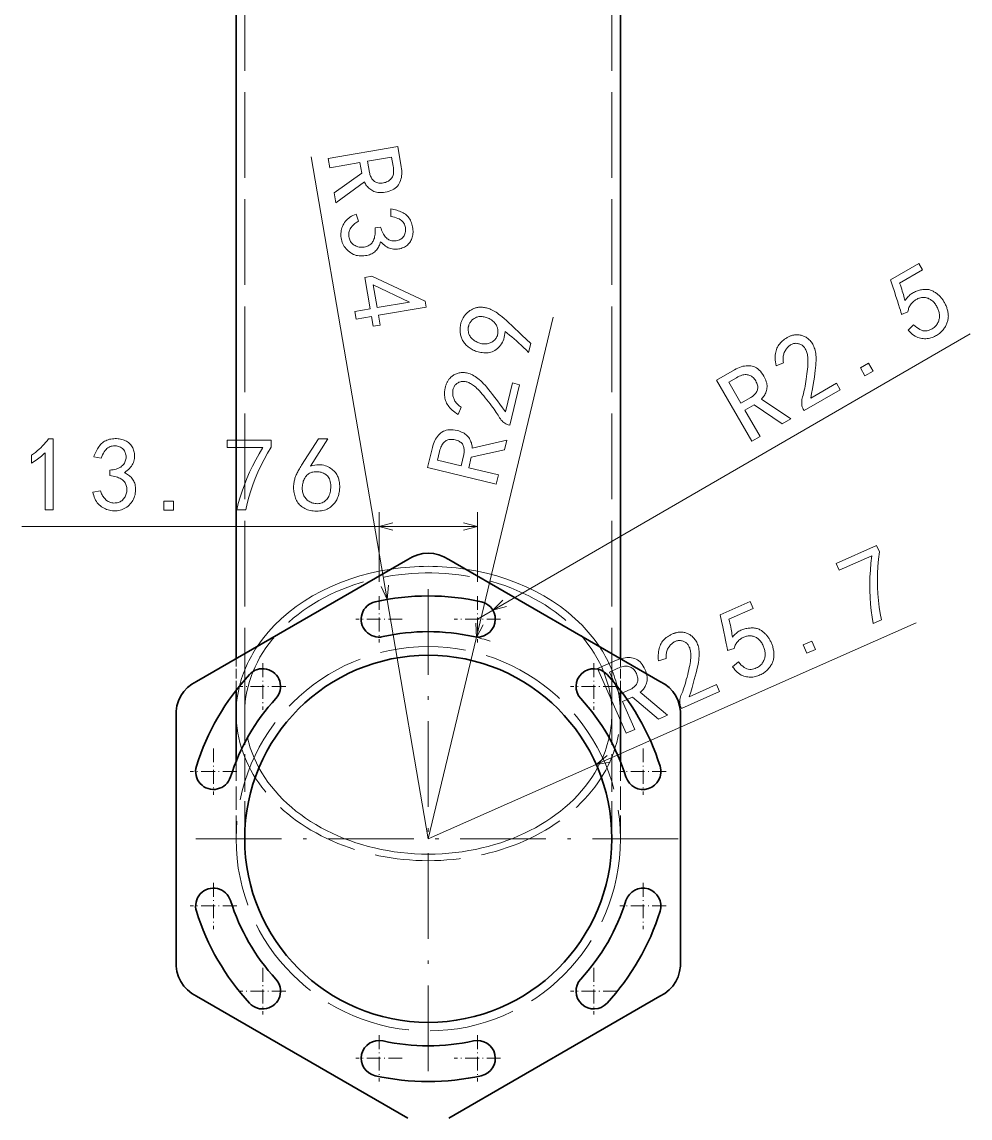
# Model space of a CAD drawing. Extents: x 71 to 1149, y 128 to 824.
# Drawn here: x 1016.4 to 1149.2, y 464.2 to 617.7 of the extents above; entities that cross this region are included whole.
import ezdxf

# ---------------------------------------------------------------- set-up
doc = ezdxf.new("R2010")
doc.units = 0
doc.linetypes.add('DASHDOT', pattern=[18.5, 12, -3, 0.5, -3])
doc.linetypes.add('DASHED', pattern=[15, 12, -3])

msp = doc.modelspace()

# ---------------------------------------------------------------- linework, layer by layer
at = {"color": 7, "lineweight": 35}
for p, q in [((1046.41, 528.53), (1046.41, 649.42)), ((1100.21, 528.53), (1100.21, 649.42)), ((1070.45, 542.41), (1040.87, 525.33)), ((1105.74, 525.33), (1076.17, 542.41)), ((1046.41, 520.85), (1046.41, 524.1)), ((1100.21, 520.85), (1100.21, 524.1)), ((1038.01, 520.38), (1038.01, 486.23)), ((1046.41, 514.14), (1046.41, 520.85)), ((1100.21, 514.14), (1100.21, 520.85)), ((1108.6, 486.23), (1108.6, 520.38)), ((1040.87, 481.28), (1070.45, 464.2)), ((1076.17, 464.2), (1105.74, 481.28))]:
    msp.add_line(p, q, dxfattribs=at)
at = {"color": 7, "linetype": 'DASHED', "lineweight": 13}
for p, q in [((1047.61, 520.85), (1047.61, 649.42)), ((1099.01, 520.85), (1099.01, 649.42))]:
    msp.add_line(p, q, dxfattribs=at)
at = {"color": 7, "lineweight": 13}
for p, q in [((1073.31, 503.31), (1056.93, 598.81)), ((1073.31, 503.31), (1090.77, 576.33)), ((1080.19, 534.05), (1149.15, 574.02)), ((1066.42, 539.3), (1066.42, 549.02)), ((1080.19, 539.3), (1080.19, 549.02)), ((1016.43, 547.02), (1080.19, 547.02)), ((1073.31, 503.31), (1141.6, 533.56))]:
    msp.add_line(p, q, dxfattribs=at)
at = {"color": 7, "linetype": 'DASHDOT', "lineweight": 13, "ltscale": 0.1625}
for p, q in [((1066.42, 537.3), (1066.42, 530.8)), ((1080.19, 537.3), (1080.19, 530.8)), ((1069.67, 534.05), (1063.17, 534.05)), ((1083.44, 534.05), (1076.94, 534.05)), ((1050.13, 527.88), (1050.13, 521.38)), ((1096.49, 527.88), (1096.49, 521.38)), ((1053.38, 524.63), (1046.88, 524.63)), ((1099.74, 524.63), (1093.24, 524.63)), ((1046.49, 512.72), (1039.99, 512.72)), ((1106.62, 512.72), (1100.12, 512.72)), ((1043.24, 497.15), (1043.24, 490.65)), ((1103.37, 497.15), (1103.37, 490.65)), ((1046.49, 493.9), (1039.99, 493.9)), ((1106.62, 493.9), (1100.12, 493.9)), ((1050.13, 485.23), (1050.13, 478.73)), ((1096.49, 485.23), (1096.49, 478.73)), ((1053.38, 481.98), (1046.88, 481.98)), ((1099.74, 481.98), (1093.24, 481.98)), ((1066.42, 475.82), (1066.42, 469.32)), ((1080.19, 475.82), (1080.19, 469.32)), ((1069.67, 472.57), (1063.17, 472.57)), ((1083.44, 472.57), (1076.94, 472.57))]:
    msp.add_line(p, q, dxfattribs=at)
at = {"color": 7, "linetype": 'DASHDOT', "lineweight": 13}
for p, q in [((1073.31, 538.28), (1073.31, 468.34)), ((1108.28, 503.31), (1038.34, 503.31))]:
    msp.add_line(p, q, dxfattribs=at)
at = {"color": 7, "linetype": 'DASHED', "lineweight": 13, "ltscale": 0.110698}
msp.add_line((1046.41, 524.1), (1046.41, 528.53), dxfattribs=at)
at = {"color": 7, "linetype": 'DASHED', "lineweight": 13, "ltscale": 0.110687}
msp.add_line((1100.21, 524.1), (1100.21, 528.53), dxfattribs=at)
at = {"color": 7, "linetype": 'DASHED', "lineweight": 13, "ltscale": 0.438666}
for p, q in [((1047.61, 503.31), (1047.61, 520.85)), ((1099.01, 503.31), (1099.01, 520.85))]:
    msp.add_line(p, q, dxfattribs=at)
at = {"color": 7, "linetype": 'DASHDOT', "lineweight": 13, "ltscale": 0.162499}
for p, q in [((1043.24, 515.97), (1043.24, 509.47)), ((1103.37, 515.97), (1103.37, 509.47))]:
    msp.add_line(p, q, dxfattribs=at)
at = {"color": 7, "linetype": 'DASHED', "lineweight": 13, "ltscale": 0.270868}
for p, q in [((1046.41, 503.31), (1046.41, 514.14)), ((1100.21, 503.31), (1100.21, 514.14))]:
    msp.add_line(p, q, dxfattribs=at)
at = {"color": 7, "lineweight": 13}
for points in [[(1060.36, 592.36), (1060.13, 593.73), (1063.99, 596.5), (1063.74, 597.99), (1059.52, 597.26), (1059.3, 598.57), (1069.04, 600.24), (1069.53, 597.39), (1069.57, 597.13), (1069.59, 596.86), (1069.6, 596.61), (1069.6, 596.36), (1069.58, 596.13), (1069.54, 595.9), (1069.49, 595.68), (1069.43, 595.46), (1069.35, 595.26), (1069.25, 595.06), (1069.14, 594.87), (1069.01, 594.7), (1068.86, 594.54), (1068.69, 594.4), (1068.5, 594.27), (1068.29, 594.16), (1068.06, 594.06), (1067.82, 593.97), (1067.55, 593.9), (1067.26, 593.84), (1067.04, 593.81), (1066.82, 593.79), (1066.62, 593.78), (1066.42, 593.79), (1066.23, 593.81), (1066.04, 593.84), (1065.87, 593.89), (1065.71, 593.95), (1065.55, 594.02), (1065.4, 594.11), (1065.26, 594.2), (1065.13, 594.3), (1065, 594.41), (1064.89, 594.52), (1064.78, 594.63), (1064.68, 594.75), (1064.59, 594.88), (1064.51, 595.01), (1064.44, 595.14), (1064.38, 595.28)], [(1067.04, 595.15), (1067.19, 595.18), (1067.34, 595.22), (1067.48, 595.27), (1067.61, 595.33), (1067.73, 595.39), (1067.84, 595.47), (1067.95, 595.55), (1068.04, 595.64), (1068.13, 595.74), (1068.21, 595.85), (1068.28, 595.97), (1068.33, 596.09), (1068.38, 596.23), (1068.42, 596.38), (1068.44, 596.54), (1068.45, 596.71), (1068.46, 596.89), (1068.45, 597.08), (1068.43, 597.28), (1068.4, 597.49), (1068.18, 598.75), (1064.82, 598.17), (1065.09, 596.58), (1065.12, 596.44), (1065.15, 596.31), (1065.19, 596.19), (1065.24, 596.07), (1065.3, 595.95), (1065.36, 595.84), (1065.42, 595.73), (1065.5, 595.63), (1065.58, 595.54), (1065.67, 595.44), (1065.76, 595.36), (1065.87, 595.29), (1065.98, 595.23), (1066.11, 595.18), (1066.24, 595.15), (1066.38, 595.12), (1066.53, 595.11), (1066.69, 595.11), (1066.86, 595.12)], [(1063.21, 590.78), (1063.56, 589.79), (1063.42, 589.71), (1063.29, 589.63), (1063.17, 589.55), (1063.05, 589.46), (1062.93, 589.37), (1062.83, 589.27), (1062.73, 589.17), (1062.63, 589.06), (1062.54, 588.95), (1062.46, 588.83), (1062.39, 588.71), (1062.32, 588.59), (1062.27, 588.46), (1062.23, 588.33), (1062.2, 588.2), (1062.19, 588.06), (1062.18, 587.92), (1062.18, 587.77), (1062.2, 587.63), (1062.23, 587.47), (1062.26, 587.33), (1062.31, 587.19), (1062.37, 587.05), (1062.44, 586.93), (1062.51, 586.81), (1062.6, 586.71), (1062.7, 586.61), (1062.81, 586.52), (1062.93, 586.43), (1063.06, 586.36), (1063.2, 586.29), (1063.34, 586.24), (1063.47, 586.19), (1063.62, 586.16), (1063.76, 586.14), (1063.9, 586.13), (1064.05, 586.13), (1064.2, 586.14), (1064.35, 586.16), (1064.5, 586.19), (1064.65, 586.24), (1064.78, 586.29), (1064.91, 586.34), (1065.04, 586.41), (1065.15, 586.49), (1065.26, 586.57), (1065.35, 586.67), (1065.44, 586.77), (1065.52, 586.88), (1065.59, 587), (1065.65, 587.13), (1065.71, 587.27), (1065.76, 587.42), (1065.8, 587.59), (1065.83, 587.76), (1065.86, 587.95), (1065.88, 588.16), (1065.89, 588.37), (1065.89, 588.6), (1065.89, 588.84), (1066.63, 588.96), (1066.7, 588.74), (1066.77, 588.52), (1066.85, 588.32), (1066.93, 588.14), (1067.02, 587.97), (1067.12, 587.81), (1067.22, 587.67), (1067.33, 587.54), (1067.44, 587.43), (1067.56, 587.33), (1067.68, 587.25), (1067.81, 587.18), (1067.94, 587.12), (1068.07, 587.07), (1068.22, 587.04), (1068.36, 587.02), (1068.51, 587.02), (1068.66, 587.03), (1068.82, 587.05), (1068.98, 587.08), (1069.14, 587.12), (1069.28, 587.18), (1069.42, 587.25), (1069.54, 587.33), (1069.65, 587.41), (1069.76, 587.51), (1069.85, 587.63), (1069.92, 587.75), (1069.99, 587.88), (1070.05, 588.02), (1070.09, 588.17), (1070.12, 588.32), (1070.14, 588.47), (1070.14, 588.62), (1070.13, 588.76), (1070.11, 588.91), (1070.07, 589.06), (1070.02, 589.2), (1069.96, 589.35), (1069.88, 589.49), (1069.79, 589.63), (1069.68, 589.76), (1069.55, 589.88), (1069.4, 589.99), (1069.22, 590.09), (1069.03, 590.18), (1068.82, 590.26), (1068.6, 590.33), (1068.35, 590.39), (1068.08, 590.44), (1068.07, 591.5), (1068.29, 591.46), (1068.5, 591.42), (1068.7, 591.37), (1068.89, 591.31), (1069.08, 591.25), (1069.27, 591.19), (1069.45, 591.11), (1069.62, 591.03), (1069.78, 590.94), (1069.94, 590.85), (1070.1, 590.75), (1070.24, 590.64), (1070.37, 590.52), (1070.49, 590.38), (1070.61, 590.24), (1070.71, 590.08), (1070.8, 589.92), (1070.89, 589.75), (1070.96, 589.56), (1071.02, 589.36), (1071.07, 589.16), (1071.12, 588.97), (1071.15, 588.78), (1071.17, 588.59), (1071.18, 588.4), (1071.18, 588.22), (1071.17, 588.04), (1071.15, 587.87), (1071.11, 587.69), (1071.07, 587.53), (1071.02, 587.36), (1070.96, 587.21), (1070.89, 587.06), (1070.8, 586.92), (1070.71, 586.79), (1070.61, 586.67), (1070.5, 586.55), (1070.39, 586.44), (1070.26, 586.34), (1070.12, 586.25), (1069.97, 586.16), (1069.82, 586.09), (1069.67, 586.03), (1069.51, 585.97), (1069.34, 585.93), (1069.18, 585.9), (1069, 585.88), (1068.82, 585.87), (1068.64, 585.86), (1068.45, 585.87), (1068.26, 585.9), (1068.08, 585.94), (1067.89, 586), (1067.7, 586.07), (1067.52, 586.17), (1067.34, 586.28), (1067.16, 586.41), (1066.98, 586.56), (1066.81, 586.73), (1066.63, 586.91), (1066.59, 586.74), (1066.53, 586.58), (1066.47, 586.43), (1066.4, 586.28), (1066.33, 586.13), (1066.24, 586), (1066.15, 585.86), (1066.04, 585.74), (1065.93, 585.62), (1065.82, 585.51), (1065.69, 585.41), (1065.55, 585.31), (1065.4, 585.23), (1065.24, 585.15), (1065.08, 585.09), (1064.9, 585.04), (1064.7, 584.99), (1064.5, 584.96), (1064.29, 584.93), (1064.07, 584.92), (1063.85, 584.92), (1063.63, 584.93), (1063.42, 584.96), (1063.21, 585), (1063.01, 585.07), (1062.82, 585.14), (1062.63, 585.24), (1062.45, 585.34), (1062.27, 585.47), (1062.11, 585.61), (1061.95, 585.76), (1061.8, 585.92), (1061.67, 586.08), (1061.55, 586.25), (1061.44, 586.43), (1061.35, 586.62), (1061.27, 586.81), (1061.21, 587.01), (1061.16, 587.22), (1061.12, 587.43), (1061.09, 587.65), (1061.08, 587.86), (1061.08, 588.07), (1061.1, 588.27), (1061.13, 588.47), (1061.17, 588.67), (1061.23, 588.87), (1061.3, 589.06), (1061.38, 589.25), (1061.48, 589.43), (1061.59, 589.61), (1061.71, 589.77), (1061.85, 589.93), (1062.01, 590.08), (1062.17, 590.22), (1062.35, 590.35), (1062.55, 590.47), (1062.75, 590.59), (1062.98, 590.69)], [(1141.25, 575.29), (1141.47, 575.08), (1141.7, 574.89), (1141.91, 574.74), (1142.12, 574.61), (1142.33, 574.52), (1142.54, 574.45), (1142.74, 574.41), (1142.94, 574.41), (1143.13, 574.43), (1143.32, 574.49), (1143.5, 574.56), (1143.67, 574.63), (1143.83, 574.72), (1143.97, 574.81), (1144.11, 574.9), (1144.23, 575), (1144.34, 575.11), (1144.44, 575.22), (1144.52, 575.33), (1144.59, 575.46), (1144.66, 575.58), (1144.71, 575.71), (1144.76, 575.84), (1144.8, 575.97), (1144.83, 576.09), (1144.85, 576.22), (1144.86, 576.35), (1144.87, 576.48), (1144.86, 576.61), (1144.85, 576.74), (1144.83, 576.87), (1144.81, 577), (1144.77, 577.13), (1144.74, 577.26), (1144.69, 577.39), (1144.64, 577.52), (1144.58, 577.65), (1144.52, 577.78), (1144.45, 577.91), (1144.37, 578.03), (1144.29, 578.16), (1144.2, 578.27), (1144.11, 578.38), (1144.02, 578.48), (1143.92, 578.58), (1143.82, 578.66), (1143.72, 578.74), (1143.61, 578.81), (1143.5, 578.88), (1143.38, 578.93), (1143.27, 578.98), (1143.15, 579.02), (1143.03, 579.05), (1142.91, 579.08), (1142.8, 579.09), (1142.68, 579.1), (1142.56, 579.1), (1142.44, 579.09), (1142.33, 579.08), (1142.21, 579.05), (1142.09, 579.02), (1141.98, 578.98), (1141.86, 578.94), (1141.75, 578.88), (1141.63, 578.82), (1141.52, 578.75), (1141.41, 578.67), (1141.3, 578.59), (1141.19, 578.5), (1141.08, 578.4), (1140.98, 578.3), (1140.89, 578.19), (1140.8, 578.07), (1140.73, 577.95), (1140.66, 577.82), (1140.6, 577.69), (1140.55, 577.55), (1140.52, 577.41), (1140.49, 577.26), (1140.46, 577.11), (1139.56, 576.71), (1139.53, 576.83), (1139.47, 577.02), (1139.39, 577.3), (1139.27, 577.66), (1139.13, 578.11), (1138.97, 578.63), (1138.77, 579.24), (1138.55, 579.93), (1138.29, 580.71), (1138.01, 581.57), (1141.96, 583.86), (1142.49, 582.96), (1139.29, 581.1), (1139.39, 580.81), (1139.49, 580.52), (1139.58, 580.25), (1139.66, 579.99), (1139.74, 579.74), (1139.81, 579.5), (1139.88, 579.28), (1139.93, 579.06), (1139.99, 578.85), (1140.03, 578.66), (1140.14, 578.81), (1140.26, 578.96), (1140.37, 579.09), (1140.49, 579.22), (1140.61, 579.34), (1140.73, 579.45), (1140.86, 579.55), (1140.98, 579.64), (1141.11, 579.72), (1141.24, 579.8), (1141.38, 579.86), (1141.51, 579.93), (1141.65, 579.98), (1141.79, 580.03), (1141.93, 580.08), (1142.08, 580.12), (1142.22, 580.15), (1142.37, 580.18), (1142.52, 580.2), (1142.67, 580.22), (1142.82, 580.23), (1142.96, 580.23), (1143.1, 580.23), (1143.24, 580.22), (1143.38, 580.2), (1143.5, 580.17), (1143.63, 580.13), (1143.75, 580.09), (1143.87, 580.04), (1143.98, 579.98), (1144.09, 579.91), (1144.19, 579.85), (1144.29, 579.78), (1144.39, 579.71), (1144.49, 579.64), (1144.58, 579.57), (1144.68, 579.49), (1144.76, 579.42), (1144.85, 579.34), (1144.93, 579.26), (1145.01, 579.18), (1145.08, 579.09), (1145.16, 579), (1145.23, 578.91), (1145.3, 578.82), (1145.37, 578.72), (1145.44, 578.62), (1145.5, 578.51), (1145.56, 578.4), (1145.62, 578.29), (1145.68, 578.18), (1145.73, 578.06), (1145.79, 577.94), (1145.83, 577.82), (1145.88, 577.7), (1145.92, 577.57), (1145.96, 577.44), (1145.99, 577.31), (1146.02, 577.17), (1146.05, 577.04), (1146.07, 576.9), (1146.09, 576.76), (1146.1, 576.63), (1146.11, 576.5), (1146.1, 576.37), (1146.1, 576.24), (1146.08, 576.11), (1146.06, 575.99), (1146.03, 575.86), (1146, 575.74), (1145.96, 575.62), (1145.92, 575.5), (1145.87, 575.38), (1145.81, 575.26), (1145.75, 575.14), (1145.69, 575.03), (1145.62, 574.91), (1145.54, 574.8), (1145.46, 574.69), (1145.37, 574.57), (1145.28, 574.46), (1145.18, 574.36), (1145.08, 574.25), (1144.96, 574.15), (1144.85, 574.06), (1144.72, 573.97), (1144.59, 573.88), (1144.45, 573.79), (1144.3, 573.71), (1144.15, 573.63), (1143.99, 573.56), (1143.83, 573.5), (1143.67, 573.44), (1143.5, 573.4), (1143.32, 573.37), (1143.15, 573.35), (1142.97, 573.33), (1142.78, 573.33), (1142.6, 573.34), (1142.41, 573.35), (1142.21, 573.39), (1142.02, 573.44), (1141.83, 573.5), (1141.64, 573.59), (1141.45, 573.7), (1141.25, 573.83), (1141.06, 573.97), (1140.87, 574.13), (1140.68, 574.32), (1140.49, 574.52)], [(1065.19, 577.52), (1064.44, 581.9), (1065.41, 582.07), (1072.87, 578.6), (1073.01, 577.74), (1066.35, 576.6), (1066.58, 575.23), (1065.61, 575.07), (1065.38, 576.43), (1063.21, 576.06), (1063.03, 577.14)], [(1066.16, 577.68), (1070.66, 578.45), (1065.61, 580.87)], [(1087.35, 571.41), (1087, 571.75), (1086.65, 572.08), (1086.31, 572.4), (1085.97, 572.71), (1085.64, 573.01), (1085.31, 573.29), (1084.99, 573.57), (1084.68, 573.83), (1084.37, 574.09), (1084.07, 574.33), (1084.04, 574.05), (1084, 573.78), (1083.94, 573.52), (1083.87, 573.27), (1083.78, 573.04), (1083.68, 572.82), (1083.57, 572.62), (1083.44, 572.43), (1083.3, 572.25), (1083.15, 572.09), (1082.98, 571.94), (1082.81, 571.81), (1082.64, 571.69), (1082.46, 571.59), (1082.27, 571.51), (1082.08, 571.44), (1081.89, 571.39), (1081.69, 571.36), (1081.48, 571.34), (1081.28, 571.35), (1081.07, 571.36), (1080.86, 571.38), (1080.67, 571.41), (1080.48, 571.44), (1080.29, 571.48), (1080.11, 571.53), (1079.94, 571.59), (1079.77, 571.66), (1079.61, 571.73), (1079.46, 571.81), (1079.31, 571.9), (1079.16, 571.99), (1079.03, 572.08), (1078.9, 572.18), (1078.78, 572.28), (1078.66, 572.38), (1078.56, 572.49), (1078.46, 572.6), (1078.36, 572.72), (1078.27, 572.84), (1078.19, 572.96), (1078.12, 573.08), (1078.05, 573.21), (1078, 573.34), (1077.94, 573.47), (1077.9, 573.61), (1077.86, 573.74), (1077.83, 573.88), (1077.81, 574.03), (1077.79, 574.17), (1077.78, 574.31), (1077.77, 574.45), (1077.77, 574.59), (1077.77, 574.72), (1077.77, 574.85), (1077.78, 574.97), (1077.8, 575.09), (1077.81, 575.21), (1077.83, 575.32), (1077.85, 575.43), (1077.88, 575.54), (1077.92, 575.64), (1077.95, 575.75), (1077.99, 575.86), (1078.04, 575.96), (1078.09, 576.06), (1078.15, 576.17), (1078.21, 576.27), (1078.27, 576.37), (1078.34, 576.47), (1078.42, 576.57), (1078.49, 576.67), (1078.58, 576.76), (1078.66, 576.85), (1078.75, 576.94), (1078.84, 577.03), (1078.94, 577.11), (1079.04, 577.18), (1079.15, 577.26), (1079.26, 577.33), (1079.37, 577.39), (1079.48, 577.45), (1079.59, 577.5), (1079.7, 577.55), (1079.81, 577.6), (1079.91, 577.63), (1080.02, 577.66), (1080.12, 577.69), (1080.23, 577.71), (1080.33, 577.72), (1080.44, 577.73), (1080.55, 577.73), (1080.67, 577.73), (1080.79, 577.73), (1080.91, 577.72), (1081.04, 577.7), (1081.18, 577.68), (1081.32, 577.66), (1081.46, 577.63), (1081.61, 577.59), (1081.77, 577.55), (1081.93, 577.5), (1082.09, 577.43), (1082.26, 577.34), (1082.44, 577.25), (1082.62, 577.14), (1082.81, 577.02), (1083.01, 576.88), (1083.21, 576.73), (1083.42, 576.57), (1083.65, 576.38), (1083.92, 576.14), (1084.24, 575.86), (1084.6, 575.54), (1085, 575.17), (1085.44, 574.75), (1085.93, 574.29), (1086.46, 573.79), (1087.03, 573.24), (1087.65, 572.65)], [(1080.98, 572.6), (1081.13, 572.59), (1081.28, 572.59), (1081.42, 572.6), (1081.56, 572.61), (1081.7, 572.64), (1081.83, 572.68), (1081.96, 572.73), (1082.09, 572.79), (1082.22, 572.85), (1082.34, 572.93), (1082.45, 573.02), (1082.56, 573.11), (1082.66, 573.2), (1082.74, 573.3), (1082.82, 573.41), (1082.88, 573.51), (1082.93, 573.63), (1082.98, 573.74), (1083.01, 573.86), (1083.04, 573.99), (1083.05, 574.11), (1083.06, 574.23), (1083.07, 574.35), (1083.06, 574.46), (1083.06, 574.57), (1083.04, 574.67), (1083.02, 574.77), (1083, 574.87), (1082.97, 574.96), (1082.93, 575.05), (1082.89, 575.14), (1082.84, 575.23), (1082.78, 575.32), (1082.71, 575.41), (1082.64, 575.5), (1082.56, 575.59), (1082.47, 575.69), (1082.37, 575.78), (1082.26, 575.88), (1082.15, 575.98), (1081.99, 576.06), (1081.84, 576.14), (1081.69, 576.2), (1081.54, 576.26), (1081.4, 576.31), (1081.26, 576.35), (1081.13, 576.38), (1080.99, 576.41), (1080.86, 576.43), (1080.74, 576.44), (1080.62, 576.44), (1080.5, 576.43), (1080.38, 576.42), (1080.26, 576.39), (1080.15, 576.36), (1080.04, 576.32), (1079.93, 576.27), (1079.82, 576.22), (1079.72, 576.15), (1079.61, 576.08), (1079.52, 576), (1079.43, 575.92), (1079.34, 575.83), (1079.27, 575.75), (1079.2, 575.65), (1079.14, 575.56), (1079.09, 575.46), (1079.04, 575.35), (1079, 575.25), (1078.97, 575.14), (1078.95, 575.07), (1078.93, 575), (1078.91, 574.92), (1078.9, 574.83), (1078.89, 574.75), (1078.89, 574.65), (1078.9, 574.55), (1078.9, 574.45), (1078.92, 574.34), (1078.93, 574.22), (1078.96, 574.11), (1078.99, 573.99), (1079.04, 573.88), (1079.09, 573.77), (1079.16, 573.67), (1079.23, 573.56), (1079.32, 573.46), (1079.41, 573.36), (1079.52, 573.26), (1079.63, 573.17), (1079.75, 573.07), (1079.88, 572.99), (1080, 572.92), (1080.14, 572.85), (1080.27, 572.79), (1080.41, 572.74), (1080.55, 572.69), (1080.69, 572.66), (1080.83, 572.63)], [(1125.79, 563.46), (1125.72, 563.62), (1125.67, 563.78), (1125.62, 563.94), (1125.6, 564.11), (1125.58, 564.29), (1125.58, 564.46), (1125.59, 564.65), (1125.62, 564.83), (1125.66, 565.02), (1125.71, 565.21), (1125.77, 565.42), (1125.83, 565.64), (1125.89, 565.88), (1125.95, 566.14), (1126, 566.41), (1126.06, 566.7), (1126.11, 567.01), (1126.17, 567.34), (1126.22, 567.68), (1126.27, 568.05), (1126.32, 568.41), (1126.36, 568.75), (1126.4, 569.07), (1126.42, 569.37), (1126.44, 569.66), (1126.46, 569.92), (1126.46, 570.16), (1126.46, 570.39), (1126.45, 570.59), (1126.43, 570.78), (1126.41, 570.95), (1126.38, 571.11), (1126.34, 571.26), (1126.3, 571.41), (1126.26, 571.55), (1126.21, 571.67), (1126.15, 571.79), (1126.09, 571.91), (1126.03, 572.01), (1125.96, 572.11), (1125.88, 572.19), (1125.8, 572.27), (1125.72, 572.35), (1125.63, 572.41), (1125.54, 572.47), (1125.44, 572.52), (1125.34, 572.57), (1125.23, 572.6), (1125.12, 572.63), (1125.01, 572.66), (1124.89, 572.67), (1124.77, 572.68), (1124.66, 572.67), (1124.55, 572.66), (1124.44, 572.64), (1124.33, 572.61), (1124.23, 572.57), (1124.12, 572.52), (1124.02, 572.46), (1123.92, 572.39), (1123.82, 572.32), (1123.73, 572.24), (1123.64, 572.16), (1123.56, 572.07), (1123.48, 571.97), (1123.41, 571.87), (1123.34, 571.77), (1123.27, 571.65), (1123.21, 571.54), (1123.15, 571.41), (1123.1, 571.29), (1123.06, 571.16), (1123.03, 571.02), (1123, 570.88), (1122.99, 570.73), (1122.98, 570.59), (1122.98, 570.43), (1122.99, 570.27), (1123.01, 570.11), (1123.04, 569.94), (1122, 569.54), (1121.95, 569.82), (1121.92, 570.08), (1121.89, 570.33), (1121.88, 570.57), (1121.88, 570.8), (1121.89, 571.02), (1121.91, 571.24), (1121.95, 571.44), (1121.99, 571.63), (1122.05, 571.81), (1122.12, 571.99), (1122.2, 572.15), (1122.29, 572.31), (1122.39, 572.47), (1122.5, 572.61), (1122.62, 572.75), (1122.75, 572.89), (1122.89, 573.01), (1123.04, 573.13), (1123.19, 573.24), (1123.29, 573.31), (1123.38, 573.37), (1123.48, 573.43), (1123.57, 573.49), (1123.66, 573.54), (1123.75, 573.59), (1123.84, 573.63), (1123.93, 573.67), (1124.02, 573.71), (1124.11, 573.74), (1124.2, 573.77), (1124.29, 573.8), (1124.39, 573.82), (1124.49, 573.84), (1124.59, 573.85), (1124.69, 573.86), (1124.8, 573.87), (1124.91, 573.87), (1125.02, 573.87), (1125.14, 573.87), (1125.25, 573.86), (1125.37, 573.84), (1125.49, 573.82), (1125.61, 573.79), (1125.72, 573.75), (1125.84, 573.7), (1125.96, 573.65), (1126.08, 573.59), (1126.2, 573.52), (1126.32, 573.45), (1126.43, 573.37), (1126.54, 573.28), (1126.65, 573.18), (1126.76, 573.07), (1126.85, 572.95), (1126.95, 572.83), (1127.04, 572.69), (1127.13, 572.55), (1127.21, 572.4), (1127.28, 572.24), (1127.35, 572.07), (1127.42, 571.89), (1127.47, 571.69), (1127.51, 571.48), (1127.55, 571.26), (1127.57, 571.02), (1127.59, 570.77), (1127.59, 570.51), (1127.59, 570.23), (1127.58, 569.94), (1127.56, 569.62), (1127.53, 569.27), (1127.48, 568.87), (1127.43, 568.44), (1127.36, 567.96), (1127.28, 567.45), (1127.18, 566.9), (1127.08, 566.3), (1126.97, 565.67), (1126.84, 565), (1130.44, 567.09), (1130.96, 566.19), (1125.91, 563.26)], [(1124.07, 562.13), (1122.87, 561.43), (1118.93, 564.09), (1117.63, 563.34), (1119.77, 559.63), (1118.62, 558.97), (1113.66, 567.52), (1116.17, 568.97), (1116.4, 569.1), (1116.64, 569.21), (1116.88, 569.31), (1117.11, 569.39), (1117.34, 569.46), (1117.56, 569.5), (1117.79, 569.53), (1118.01, 569.55), (1118.23, 569.54), (1118.45, 569.52), (1118.66, 569.48), (1118.87, 569.42), (1119.07, 569.34), (1119.26, 569.23), (1119.45, 569.09), (1119.63, 568.94), (1119.8, 568.76), (1119.97, 568.56), (1120.13, 568.33), (1120.29, 568.08), (1120.39, 567.89), (1120.49, 567.69), (1120.57, 567.5), (1120.63, 567.31), (1120.68, 567.12), (1120.71, 566.94), (1120.73, 566.76), (1120.73, 566.59), (1120.71, 566.41), (1120.68, 566.24), (1120.64, 566.08), (1120.6, 565.92), (1120.54, 565.77), (1120.48, 565.62), (1120.41, 565.48), (1120.33, 565.35), (1120.24, 565.22), (1120.15, 565.1), (1120.05, 564.98), (1119.94, 564.88)], [(1135.59, 568.8), (1134.44, 568.14), (1133.8, 569.24), (1134.95, 569.9)], [(1084.51, 561.27), (1084.35, 561.33), (1084.19, 561.4), (1084.04, 561.48), (1083.9, 561.58), (1083.77, 561.69), (1083.64, 561.81), (1083.51, 561.94), (1083.4, 562.09), (1083.29, 562.25), (1083.18, 562.42), (1083.08, 562.6), (1082.96, 562.8), (1082.82, 563.01), (1082.68, 563.23), (1082.52, 563.46), (1082.34, 563.7), (1082.16, 563.95), (1081.96, 564.22), (1081.74, 564.49), (1081.52, 564.78), (1081.29, 565.06), (1081.07, 565.33), (1080.86, 565.58), (1080.66, 565.8), (1080.47, 566.01), (1080.29, 566.2), (1080.11, 566.37), (1079.95, 566.52), (1079.79, 566.66), (1079.65, 566.77), (1079.51, 566.87), (1079.37, 566.96), (1079.23, 567.04), (1079.1, 567.12), (1078.97, 567.18), (1078.84, 567.23), (1078.72, 567.27), (1078.6, 567.31), (1078.48, 567.33), (1078.36, 567.35), (1078.24, 567.35), (1078.13, 567.35), (1078.02, 567.34), (1077.91, 567.32), (1077.8, 567.29), (1077.7, 567.26), (1077.6, 567.22), (1077.5, 567.16), (1077.4, 567.1), (1077.3, 567.04), (1077.21, 566.96), (1077.13, 566.88), (1077.05, 566.8), (1076.99, 566.71), (1076.93, 566.61), (1076.88, 566.51), (1076.83, 566.41), (1076.79, 566.3), (1076.77, 566.19), (1076.75, 566.07), (1076.73, 565.95), (1076.73, 565.83), (1076.73, 565.7), (1076.73, 565.58), (1076.75, 565.46), (1076.77, 565.34), (1076.8, 565.21), (1076.83, 565.09), (1076.88, 564.96), (1076.93, 564.84), (1076.98, 564.71), (1077.05, 564.59), (1077.13, 564.47), (1077.21, 564.36), (1077.31, 564.25), (1077.41, 564.14), (1077.52, 564.04), (1077.64, 563.93), (1077.77, 563.84), (1077.91, 563.74), (1077.49, 562.71), (1077.26, 562.86), (1077.04, 563.02), (1076.85, 563.18), (1076.66, 563.33), (1076.49, 563.49), (1076.34, 563.65), (1076.2, 563.82), (1076.08, 563.98), (1075.97, 564.15), (1075.88, 564.31), (1075.8, 564.48), (1075.74, 564.66), (1075.68, 564.83), (1075.64, 565.01), (1075.61, 565.19), (1075.59, 565.37), (1075.58, 565.56), (1075.59, 565.75), (1075.6, 565.94), (1075.63, 566.13), (1075.65, 566.24), (1075.67, 566.35), (1075.69, 566.46), (1075.71, 566.57), (1075.74, 566.67), (1075.77, 566.77), (1075.8, 566.86), (1075.83, 566.96), (1075.86, 567.05), (1075.9, 567.13), (1075.94, 567.22), (1075.99, 567.3), (1076.04, 567.39), (1076.09, 567.47), (1076.15, 567.56), (1076.21, 567.64), (1076.28, 567.72), (1076.36, 567.8), (1076.43, 567.89), (1076.52, 567.97), (1076.6, 568.05), (1076.7, 568.12), (1076.79, 568.19), (1076.9, 568.25), (1077.01, 568.31), (1077.12, 568.36), (1077.24, 568.41), (1077.37, 568.46), (1077.5, 568.5), (1077.63, 568.53), (1077.77, 568.56), (1077.91, 568.58), (1078.06, 568.59), (1078.21, 568.59), (1078.36, 568.58), (1078.52, 568.56), (1078.68, 568.54), (1078.84, 568.5), (1079.01, 568.45), (1079.18, 568.4), (1079.35, 568.33), (1079.52, 568.25), (1079.7, 568.15), (1079.88, 568.04), (1080.07, 567.91), (1080.26, 567.77), (1080.45, 567.61), (1080.65, 567.43), (1080.84, 567.24), (1081.05, 567.03), (1081.26, 566.8), (1081.5, 566.53), (1081.75, 566.23), (1082.03, 565.88), (1082.32, 565.51), (1082.64, 565.1), (1082.98, 564.65), (1083.34, 564.16), (1083.72, 563.64), (1084.12, 563.09), (1085.08, 567.14), (1086.1, 566.89), (1084.74, 561.22)], [(1119.14, 567.42), (1119.05, 567.55), (1118.96, 567.68), (1118.87, 567.79), (1118.77, 567.89), (1118.67, 567.98), (1118.56, 568.06), (1118.44, 568.13), (1118.33, 568.19), (1118.2, 568.23), (1118.07, 568.27), (1117.94, 568.29), (1117.8, 568.3), (1117.65, 568.3), (1117.5, 568.28), (1117.34, 568.25), (1117.18, 568.2), (1117.01, 568.14), (1116.83, 568.07), (1116.65, 567.98), (1116.47, 567.87), (1115.37, 567.24), (1117.08, 564.29), (1118.48, 565.1), (1118.59, 565.17), (1118.7, 565.25), (1118.81, 565.33), (1118.9, 565.41), (1118.99, 565.5), (1119.07, 565.6), (1119.15, 565.7), (1119.22, 565.81), (1119.28, 565.92), (1119.34, 566.03), (1119.38, 566.15), (1119.41, 566.27), (1119.43, 566.4), (1119.43, 566.53), (1119.42, 566.67), (1119.39, 566.81), (1119.35, 566.96), (1119.29, 567.11), (1119.22, 567.26)], [(1084.29, 559.11), (1083.97, 557.76), (1079.33, 556.73), (1078.98, 555.27), (1083.14, 554.27), (1082.83, 552.98), (1073.21, 555.28), (1073.89, 558.09), (1073.96, 558.35), (1074.04, 558.6), (1074.13, 558.84), (1074.23, 559.06), (1074.34, 559.27), (1074.46, 559.47), (1074.6, 559.65), (1074.74, 559.82), (1074.89, 559.98), (1075.06, 560.13), (1075.23, 560.25), (1075.42, 560.36), (1075.62, 560.45), (1075.83, 560.51), (1076.06, 560.55), (1076.3, 560.58), (1076.55, 560.58), (1076.81, 560.56), (1077.08, 560.52), (1077.37, 560.46), (1077.59, 560.41), (1077.79, 560.34), (1077.98, 560.26), (1078.16, 560.18), (1078.33, 560.09), (1078.49, 559.98), (1078.63, 559.87), (1078.76, 559.75), (1078.87, 559.62), (1078.98, 559.49), (1079.07, 559.34), (1079.15, 559.2), (1079.22, 559.05), (1079.28, 558.91), (1079.34, 558.76), (1079.38, 558.61), (1079.41, 558.46), (1079.44, 558.31), (1079.45, 558.16), (1079.45, 558)], [(1019.67, 557.35), (1019.51, 557.2), (1019.35, 557.05), (1019.18, 556.9), (1019, 556.76), (1018.81, 556.61), (1018.62, 556.47), (1018.42, 556.32), (1018.21, 556.18), (1017.99, 556.04), (1017.76, 555.9), (1017.76, 557), (1018.04, 557.2), (1018.32, 557.41), (1018.58, 557.62), (1018.83, 557.84), (1019.07, 558.07), (1019.31, 558.31), (1019.53, 558.55), (1019.74, 558.8), (1019.94, 559.05), (1020.13, 559.31), (1020.82, 559.31), (1020.82, 549.37), (1019.67, 549.37)], [(1026.37, 551.86), (1027.41, 552.03), (1027.46, 551.88), (1027.52, 551.74), (1027.58, 551.6), (1027.64, 551.47), (1027.72, 551.34), (1027.79, 551.22), (1027.88, 551.11), (1027.97, 550.99), (1028.06, 550.89), (1028.16, 550.79), (1028.27, 550.69), (1028.38, 550.61), (1028.5, 550.54), (1028.62, 550.48), (1028.75, 550.43), (1028.88, 550.39), (1029.02, 550.35), (1029.16, 550.33), (1029.31, 550.32), (1029.46, 550.33), (1029.62, 550.34), (1029.76, 550.36), (1029.9, 550.39), (1030.04, 550.44), (1030.17, 550.5), (1030.29, 550.57), (1030.4, 550.65), (1030.51, 550.74), (1030.61, 550.85), (1030.71, 550.96), (1030.79, 551.08), (1030.87, 551.21), (1030.94, 551.34), (1030.99, 551.47), (1031.04, 551.61), (1031.08, 551.75), (1031.1, 551.9), (1031.11, 552.04), (1031.12, 552.19), (1031.11, 552.35), (1031.1, 552.5), (1031.07, 552.65), (1031.03, 552.79), (1030.99, 552.92), (1030.93, 553.04), (1030.87, 553.16), (1030.79, 553.27), (1030.71, 553.38), (1030.61, 553.47), (1030.51, 553.56), (1030.39, 553.65), (1030.26, 553.73), (1030.12, 553.8), (1029.96, 553.87), (1029.79, 553.93), (1029.61, 553.99), (1029.41, 554.04), (1029.2, 554.09), (1028.98, 554.13), (1028.74, 554.17), (1028.74, 554.92), (1028.98, 554.95), (1029.2, 554.98), (1029.41, 555.03), (1029.61, 555.08), (1029.79, 555.14), (1029.96, 555.21), (1030.12, 555.28), (1030.26, 555.36), (1030.39, 555.46), (1030.51, 555.56), (1030.61, 555.66), (1030.7, 555.78), (1030.78, 555.9), (1030.85, 556.02), (1030.9, 556.16), (1030.95, 556.3), (1030.98, 556.44), (1031, 556.59), (1031, 556.75), (1031, 556.92), (1030.98, 557.08), (1030.95, 557.23), (1030.9, 557.38), (1030.85, 557.51), (1030.78, 557.64), (1030.7, 557.75), (1030.6, 557.86), (1030.5, 557.96), (1030.38, 558.05), (1030.25, 558.13), (1030.11, 558.2), (1029.96, 558.25), (1029.82, 558.29), (1029.68, 558.32), (1029.53, 558.34), (1029.38, 558.34), (1029.23, 558.33), (1029.08, 558.3), (1028.93, 558.27), (1028.77, 558.22), (1028.62, 558.15), (1028.47, 558.06), (1028.33, 557.95), (1028.2, 557.82), (1028.07, 557.67), (1027.95, 557.49), (1027.83, 557.3), (1027.73, 557.09), (1027.62, 556.85), (1027.53, 556.6), (1026.49, 556.77), (1026.56, 556.98), (1026.64, 557.17), (1026.72, 557.36), (1026.81, 557.55), (1026.9, 557.72), (1027, 557.89), (1027.1, 558.06), (1027.21, 558.21), (1027.32, 558.36), (1027.44, 558.5), (1027.57, 558.64), (1027.7, 558.76), (1027.84, 558.87), (1028, 558.97), (1028.16, 559.05), (1028.33, 559.13), (1028.5, 559.19), (1028.69, 559.24), (1028.89, 559.28), (1029.09, 559.31), (1029.29, 559.33), (1029.49, 559.34), (1029.69, 559.34), (1029.88, 559.33), (1030.06, 559.31), (1030.24, 559.28), (1030.42, 559.23), (1030.59, 559.18), (1030.75, 559.12), (1030.91, 559.05), (1031.06, 558.97), (1031.2, 558.89), (1031.34, 558.79), (1031.46, 558.69), (1031.57, 558.58), (1031.68, 558.46), (1031.78, 558.33), (1031.86, 558.19), (1031.94, 558.05), (1032.01, 557.9), (1032.07, 557.74), (1032.11, 557.58), (1032.15, 557.42), (1032.17, 557.25), (1032.19, 557.08), (1032.19, 556.91), (1032.18, 556.73), (1032.17, 556.56), (1032.14, 556.38), (1032.09, 556.19), (1032.04, 556.01), (1031.97, 555.83), (1031.88, 555.66), (1031.77, 555.49), (1031.65, 555.33), (1031.51, 555.17), (1031.35, 555.01), (1031.17, 554.86), (1030.98, 554.72), (1030.77, 554.57), (1030.92, 554.5), (1031.07, 554.42), (1031.22, 554.33), (1031.35, 554.24), (1031.48, 554.14), (1031.6, 554.03), (1031.71, 553.92), (1031.82, 553.8), (1031.92, 553.67), (1032.01, 553.53), (1032.09, 553.39), (1032.16, 553.24), (1032.22, 553.08), (1032.26, 552.91), (1032.3, 552.73), (1032.32, 552.55), (1032.33, 552.35), (1032.33, 552.15), (1032.32, 551.93), (1032.3, 551.71), (1032.26, 551.49), (1032.21, 551.28), (1032.15, 551.08), (1032.07, 550.88), (1031.97, 550.69), (1031.86, 550.52), (1031.74, 550.35), (1031.6, 550.19), (1031.45, 550.03), (1031.29, 549.89), (1031.11, 549.76), (1030.93, 549.64), (1030.74, 549.54), (1030.55, 549.45), (1030.36, 549.38), (1030.16, 549.32), (1029.96, 549.27), (1029.75, 549.24), (1029.54, 549.23), (1029.32, 549.23), (1029.1, 549.24), (1028.89, 549.26), (1028.69, 549.3), (1028.49, 549.35), (1028.29, 549.42), (1028.11, 549.49), (1027.92, 549.58), (1027.75, 549.68), (1027.58, 549.79), (1027.41, 549.92), (1027.26, 550.06), (1027.11, 550.21), (1026.98, 550.37), (1026.86, 550.55), (1026.75, 550.74), (1026.65, 550.94), (1026.56, 551.15), (1026.49, 551.37), (1026.42, 551.61)], [(1046.49, 549.37), (1046.71, 550.25), (1046.97, 551.13), (1047.25, 552), (1047.57, 552.88), (1047.92, 553.75), (1048.3, 554.62), (1048.71, 555.49), (1049.15, 556.36), (1049.62, 557.23), (1050.13, 558.1), (1045.16, 558.1), (1045.16, 559.14), (1051.34, 559.14), (1051.34, 558.16), (1050.82, 557.28), (1050.33, 556.4), (1049.88, 555.52), (1049.47, 554.64), (1049.09, 553.76), (1048.75, 552.89), (1048.45, 552.01), (1048.18, 551.13), (1047.95, 550.25), (1047.76, 549.37)], [(1054.46, 552.75), (1054.48, 552.92), (1054.5, 553.08), (1054.52, 553.23), (1054.54, 553.38), (1054.57, 553.53), (1054.61, 553.67), (1054.64, 553.8), (1054.69, 553.93), (1054.73, 554.05), (1054.78, 554.17), (1054.84, 554.29), (1054.9, 554.41), (1054.96, 554.54), (1055.03, 554.68), (1055.11, 554.82), (1055.19, 554.97), (1055.27, 555.12), (1055.37, 555.28), (1055.46, 555.44), (1055.56, 555.61), (1057.93, 559.31), (1059.26, 559.31), (1056.83, 555.5), (1057.14, 555.57), (1057.43, 555.62), (1057.71, 555.66), (1057.98, 555.67), (1058.24, 555.67), (1058.48, 555.65), (1058.71, 555.61), (1058.92, 555.55), (1059.13, 555.48), (1059.32, 555.38), (1059.5, 555.28), (1059.67, 555.17), (1059.82, 555.06), (1059.96, 554.94), (1060.09, 554.83), (1060.21, 554.71), (1060.32, 554.58), (1060.41, 554.46), (1060.49, 554.33), (1060.56, 554.2), (1060.62, 554.06), (1060.68, 553.93), (1060.73, 553.79), (1060.77, 553.65), (1060.81, 553.5), (1060.84, 553.36), (1060.87, 553.21), (1060.89, 553.06), (1060.9, 552.91), (1060.91, 552.75), (1060.91, 552.6), (1060.91, 552.44), (1060.9, 552.29), (1060.89, 552.13), (1060.87, 551.98), (1060.84, 551.83), (1060.81, 551.67), (1060.77, 551.52), (1060.73, 551.37), (1060.68, 551.22), (1060.62, 551.07), (1060.56, 550.93), (1060.49, 550.78), (1060.41, 550.64), (1060.32, 550.51), (1060.22, 550.37), (1060.12, 550.24), (1060, 550.11), (1059.88, 549.99), (1059.75, 549.86), (1059.62, 549.75), (1059.47, 549.64), (1059.31, 549.55), (1059.14, 549.47), (1058.96, 549.39), (1058.77, 549.33), (1058.57, 549.28), (1058.36, 549.24), (1058.14, 549.22), (1057.9, 549.2), (1057.67, 549.19), (1057.44, 549.2), (1057.22, 549.21), (1057.01, 549.24), (1056.81, 549.28), (1056.61, 549.33), (1056.42, 549.39), (1056.23, 549.46), (1056.05, 549.54), (1055.88, 549.63), (1055.72, 549.73), (1055.57, 549.84), (1055.42, 549.96), (1055.29, 550.09), (1055.17, 550.22), (1055.06, 550.37), (1054.96, 550.52), (1054.87, 550.68), (1054.79, 550.84), (1054.72, 551.02), (1054.67, 551.2), (1054.61, 551.38), (1054.57, 551.55), (1054.53, 551.73), (1054.5, 551.9), (1054.48, 552.07), (1054.46, 552.25), (1054.46, 552.42), (1054.46, 552.58)], [(1077.06, 559.17), (1076.9, 559.2), (1076.75, 559.22), (1076.61, 559.23), (1076.46, 559.23), (1076.33, 559.22), (1076.19, 559.2), (1076.07, 559.16), (1075.94, 559.12), (1075.82, 559.06), (1075.71, 558.99), (1075.6, 558.91), (1075.49, 558.81), (1075.4, 558.7), (1075.3, 558.58), (1075.22, 558.44), (1075.14, 558.29), (1075.07, 558.13), (1075, 557.95), (1074.94, 557.76), (1074.89, 557.55), (1074.59, 556.31), (1077.91, 555.52), (1078.28, 557.1), (1078.31, 557.23), (1078.33, 557.36), (1078.35, 557.49), (1078.35, 557.62), (1078.34, 557.75), (1078.33, 557.88), (1078.31, 558), (1078.28, 558.12), (1078.25, 558.24), (1078.2, 558.36), (1078.15, 558.48), (1078.08, 558.59), (1078, 558.69), (1077.9, 558.78), (1077.79, 558.86), (1077.67, 558.94), (1077.54, 559.01), (1077.39, 559.07), (1077.23, 559.13)], [(1056.26, 550.85), (1056.36, 550.74), (1056.48, 550.65), (1056.6, 550.56), (1056.73, 550.48), (1056.86, 550.42), (1057.01, 550.36), (1057.15, 550.32), (1057.31, 550.28), (1057.47, 550.26), (1057.64, 550.24), (1057.81, 550.23), (1057.98, 550.24), (1058.14, 550.27), (1058.29, 550.3), (1058.44, 550.35), (1058.58, 550.42), (1058.72, 550.5), (1058.85, 550.59), (1058.97, 550.7), (1059.09, 550.82), (1059.2, 550.95), (1059.3, 551.09), (1059.38, 551.25), (1059.46, 551.42), (1059.52, 551.6), (1059.57, 551.79), (1059.61, 551.99), (1059.64, 552.2), (1059.66, 552.43), (1059.67, 552.67), (1059.66, 552.9), (1059.64, 553.12), (1059.6, 553.33), (1059.55, 553.52), (1059.49, 553.69), (1059.41, 553.85), (1059.31, 554), (1059.2, 554.13), (1059.08, 554.24), (1058.94, 554.34), (1058.8, 554.43), (1058.65, 554.5), (1058.5, 554.57), (1058.34, 554.62), (1058.18, 554.66), (1058.02, 554.69), (1057.85, 554.71), (1057.68, 554.71), (1057.5, 554.71), (1057.33, 554.69), (1057.15, 554.66), (1056.99, 554.62), (1056.83, 554.56), (1056.69, 554.5), (1056.55, 554.42), (1056.43, 554.32), (1056.31, 554.22), (1056.21, 554.1), (1056.11, 553.97), (1056.03, 553.82), (1055.95, 553.67), (1055.88, 553.52), (1055.82, 553.36), (1055.78, 553.21), (1055.74, 553.05), (1055.71, 552.89), (1055.69, 552.73), (1055.67, 552.56), (1055.67, 552.4), (1055.68, 552.23), (1055.69, 552.07), (1055.72, 551.91), (1055.75, 551.76), (1055.8, 551.61), (1055.85, 551.47), (1055.91, 551.33), (1055.99, 551.2), (1056.07, 551.08), (1056.16, 550.96)], [(1037.64, 549.31), (1036.31, 549.31), (1036.31, 550.59), (1037.64, 550.59)], [(1135.58, 533.47), (1135.43, 534.36), (1135.31, 535.26), (1135.22, 536.18), (1135.15, 537.11), (1135.12, 538.05), (1135.11, 539), (1135.13, 539.96), (1135.19, 540.94), (1135.27, 541.92), (1135.38, 542.92), (1130.83, 540.91), (1130.41, 541.86), (1136.07, 544.36), (1136.46, 543.47), (1136.34, 542.45), (1136.25, 541.45), (1136.19, 540.46), (1136.17, 539.49), (1136.18, 538.54), (1136.23, 537.59), (1136.31, 536.67), (1136.42, 535.76), (1136.57, 534.86), (1136.75, 533.98)], [(1116.73, 528.08), (1116.93, 527.84), (1117.13, 527.64), (1117.32, 527.46), (1117.52, 527.31), (1117.72, 527.19), (1117.92, 527.11), (1118.11, 527.05), (1118.31, 527.02), (1118.5, 527.03), (1118.7, 527.06), (1118.88, 527.11), (1119.06, 527.17), (1119.23, 527.23), (1119.38, 527.31), (1119.52, 527.39), (1119.66, 527.47), (1119.78, 527.57), (1119.88, 527.67), (1119.98, 527.77), (1120.07, 527.89), (1120.14, 528.01), (1120.21, 528.13), (1120.27, 528.25), (1120.32, 528.37), (1120.37, 528.49), (1120.4, 528.62), (1120.43, 528.75), (1120.45, 528.88), (1120.46, 529.01), (1120.46, 529.14), (1120.46, 529.27), (1120.45, 529.4), (1120.43, 529.53), (1120.4, 529.67), (1120.37, 529.8), (1120.34, 529.93), (1120.29, 530.07), (1120.24, 530.2), (1120.19, 530.34), (1120.12, 530.47), (1120.06, 530.6), (1119.98, 530.73), (1119.91, 530.85), (1119.82, 530.96), (1119.74, 531.06), (1119.65, 531.16), (1119.55, 531.25), (1119.45, 531.33), (1119.35, 531.4), (1119.24, 531.47), (1119.13, 531.53), (1119.02, 531.58), (1118.9, 531.63), (1118.79, 531.67), (1118.67, 531.7), (1118.56, 531.72), (1118.44, 531.73), (1118.32, 531.73), (1118.21, 531.73), (1118.09, 531.72), (1117.97, 531.7), (1117.85, 531.67), (1117.73, 531.64), (1117.61, 531.6), (1117.49, 531.55), (1117.37, 531.49), (1117.25, 531.43), (1117.13, 531.36), (1117.02, 531.28), (1116.9, 531.19), (1116.78, 531.1), (1116.68, 531), (1116.58, 530.89), (1116.49, 530.78), (1116.41, 530.66), (1116.34, 530.54), (1116.28, 530.41), (1116.22, 530.27), (1116.18, 530.12), (1116.14, 529.97), (1115.2, 529.68), (1115.18, 529.8), (1115.14, 530), (1115.09, 530.28), (1115.02, 530.65), (1114.93, 531.11), (1114.82, 531.65), (1114.69, 532.28), (1114.54, 532.99), (1114.37, 533.79), (1114.19, 534.67), (1118.36, 536.52), (1118.78, 535.57), (1115.4, 534.07), (1115.47, 533.77), (1115.54, 533.48), (1115.6, 533.2), (1115.65, 532.93), (1115.7, 532.67), (1115.75, 532.43), (1115.79, 532.19), (1115.82, 531.97), (1115.85, 531.76), (1115.88, 531.56), (1116.01, 531.7), (1116.13, 531.83), (1116.26, 531.96), (1116.39, 532.07), (1116.53, 532.17), (1116.66, 532.27), (1116.79, 532.36), (1116.93, 532.43), (1117.07, 532.5), (1117.21, 532.56), (1117.35, 532.62), (1117.49, 532.66), (1117.63, 532.7), (1117.78, 532.74), (1117.92, 532.77), (1118.07, 532.79), (1118.22, 532.81), (1118.37, 532.82), (1118.52, 532.83), (1118.67, 532.83), (1118.82, 532.83), (1118.96, 532.81), (1119.1, 532.79), (1119.24, 532.76), (1119.37, 532.73), (1119.49, 532.69), (1119.61, 532.64), (1119.73, 532.58), (1119.84, 532.52), (1119.94, 532.45), (1120.05, 532.37), (1120.14, 532.3), (1120.24, 532.22), (1120.33, 532.14), (1120.42, 532.06), (1120.5, 531.97), (1120.59, 531.89), (1120.66, 531.81), (1120.74, 531.72), (1120.81, 531.63), (1120.88, 531.54), (1120.95, 531.45), (1121.01, 531.35), (1121.08, 531.25), (1121.14, 531.15), (1121.19, 531.04), (1121.25, 530.94), (1121.3, 530.83), (1121.35, 530.71), (1121.4, 530.59), (1121.44, 530.47), (1121.48, 530.35), (1121.52, 530.23), (1121.55, 530.1), (1121.59, 529.97), (1121.61, 529.84), (1121.64, 529.71), (1121.66, 529.58), (1121.67, 529.44), (1121.69, 529.3), (1121.7, 529.16), (1121.7, 529.02), (1121.69, 528.89), (1121.68, 528.76), (1121.67, 528.63), (1121.65, 528.5), (1121.62, 528.38), (1121.58, 528.25), (1121.54, 528.13), (1121.5, 528.01), (1121.45, 527.9), (1121.39, 527.78), (1121.33, 527.67), (1121.26, 527.56), (1121.19, 527.45), (1121.11, 527.34), (1121.03, 527.24), (1120.94, 527.13), (1120.85, 527.03), (1120.75, 526.92), (1120.64, 526.82), (1120.53, 526.73), (1120.42, 526.64), (1120.3, 526.55), (1120.17, 526.47), (1120.03, 526.39), (1119.89, 526.32), (1119.74, 526.25), (1119.59, 526.18), (1119.43, 526.12), (1119.26, 526.06), (1119.1, 526.02), (1118.93, 525.99), (1118.76, 525.96), (1118.58, 525.95), (1118.4, 525.94), (1118.22, 525.95), (1118.04, 525.97), (1117.85, 526), (1117.67, 526.03), (1117.48, 526.08), (1117.29, 526.16), (1117.11, 526.24), (1116.93, 526.35), (1116.75, 526.48), (1116.57, 526.63), (1116.4, 526.79), (1116.23, 526.97), (1116.06, 527.18), (1115.89, 527.4)], [(1108.64, 521.78), (1108.59, 521.95), (1108.55, 522.11), (1108.53, 522.28), (1108.52, 522.45), (1108.52, 522.63), (1108.54, 522.81), (1108.57, 522.98), (1108.62, 523.17), (1108.68, 523.35), (1108.75, 523.54), (1108.83, 523.73), (1108.92, 523.95), (1109, 524.18), (1109.08, 524.43), (1109.17, 524.69), (1109.26, 524.98), (1109.35, 525.28), (1109.43, 525.6), (1109.53, 525.94), (1109.62, 526.29), (1109.7, 526.65), (1109.78, 526.98), (1109.85, 527.3), (1109.91, 527.59), (1109.96, 527.87), (1110, 528.13), (1110.03, 528.38), (1110.05, 528.6), (1110.06, 528.8), (1110.07, 528.99), (1110.06, 529.16), (1110.05, 529.32), (1110.03, 529.48), (1110.01, 529.63), (1109.98, 529.77), (1109.94, 529.9), (1109.9, 530.03), (1109.85, 530.15), (1109.8, 530.26), (1109.74, 530.36), (1109.68, 530.46), (1109.61, 530.55), (1109.53, 530.63), (1109.45, 530.7), (1109.36, 530.77), (1109.27, 530.83), (1109.17, 530.89), (1109.07, 530.93), (1108.97, 530.98), (1108.85, 531.01), (1108.74, 531.04), (1108.62, 531.06), (1108.51, 531.06), (1108.4, 531.06), (1108.29, 531.05), (1108.18, 531.03), (1108.07, 531.01), (1107.96, 530.97), (1107.85, 530.92), (1107.75, 530.87), (1107.64, 530.81), (1107.54, 530.74), (1107.45, 530.66), (1107.35, 530.58), (1107.26, 530.5), (1107.18, 530.4), (1107.1, 530.31), (1107.02, 530.2), (1106.95, 530.09), (1106.88, 529.98), (1106.81, 529.86), (1106.76, 529.73), (1106.71, 529.6), (1106.67, 529.46), (1106.64, 529.32), (1106.62, 529.17), (1106.6, 529.02), (1106.59, 528.86), (1106.59, 528.7), (1106.6, 528.53), (1105.53, 528.24), (1105.51, 528.52), (1105.5, 528.78), (1105.51, 529.03), (1105.52, 529.28), (1105.54, 529.51), (1105.58, 529.73), (1105.63, 529.93), (1105.68, 530.13), (1105.75, 530.32), (1105.83, 530.49), (1105.91, 530.66), (1106.01, 530.82), (1106.12, 530.96), (1106.23, 531.11), (1106.36, 531.24), (1106.49, 531.37), (1106.63, 531.48), (1106.79, 531.59), (1106.95, 531.7), (1107.12, 531.79), (1107.22, 531.85), (1107.32, 531.9), (1107.42, 531.95), (1107.51, 531.99), (1107.61, 532.03), (1107.71, 532.07), (1107.8, 532.1), (1107.89, 532.14), (1107.99, 532.16), (1108.08, 532.19), (1108.17, 532.21), (1108.27, 532.22), (1108.37, 532.23), (1108.47, 532.24), (1108.57, 532.24), (1108.67, 532.24), (1108.78, 532.24), (1108.89, 532.23), (1109, 532.22), (1109.12, 532.2), (1109.23, 532.18), (1109.35, 532.15), (1109.46, 532.11), (1109.57, 532.07), (1109.69, 532.02), (1109.8, 531.96), (1109.91, 531.9), (1110.02, 531.82), (1110.13, 531.74), (1110.24, 531.66), (1110.35, 531.56), (1110.45, 531.46), (1110.55, 531.35), (1110.64, 531.23), (1110.72, 531.1), (1110.8, 530.97), (1110.88, 530.83), (1110.95, 530.68), (1111.01, 530.52), (1111.07, 530.35), (1111.13, 530.17), (1111.17, 529.98), (1111.2, 529.78), (1111.22, 529.57), (1111.23, 529.34), (1111.23, 529.11), (1111.22, 528.86), (1111.19, 528.59), (1111.16, 528.32), (1111.12, 528.03), (1111.07, 527.72), (1110.99, 527.37), (1110.91, 526.98), (1110.8, 526.56), (1110.68, 526.09), (1110.55, 525.59), (1110.4, 525.05), (1110.23, 524.47), (1110.05, 523.86), (1109.85, 523.2), (1113.65, 524.89), (1114.07, 523.94), (1108.74, 521.57)], [(1127.52, 529.83), (1126.31, 529.29), (1125.79, 530.45), (1127.01, 530.99)], [(1106.79, 520.64), (1105.52, 520.08), (1101.89, 523.15), (1100.51, 522.54), (1102.24, 518.63), (1101.03, 518.09), (1097.02, 527.13), (1099.67, 528.3), (1099.92, 528.4), (1100.17, 528.49), (1100.41, 528.56), (1100.65, 528.62), (1100.88, 528.66), (1101.11, 528.68), (1101.34, 528.69), (1101.56, 528.68), (1101.78, 528.65), (1102, 528.61), (1102.2, 528.54), (1102.4, 528.46), (1102.59, 528.35), (1102.77, 528.22), (1102.95, 528.07), (1103.11, 527.9), (1103.26, 527.7), (1103.41, 527.48), (1103.54, 527.24), (1103.67, 526.97), (1103.75, 526.77), (1103.83, 526.56), (1103.88, 526.36), (1103.92, 526.17), (1103.95, 525.98), (1103.96, 525.79), (1103.96, 525.61), (1103.94, 525.44), (1103.91, 525.27), (1103.87, 525.1), (1103.81, 524.94), (1103.74, 524.79), (1103.67, 524.64), (1103.59, 524.51), (1103.51, 524.38), (1103.42, 524.25), (1103.32, 524.13), (1103.21, 524.02), (1103.1, 523.92), (1102.98, 523.82)], [(1102.45, 526.44), (1102.38, 526.58), (1102.31, 526.71), (1102.23, 526.83), (1102.14, 526.95), (1102.05, 527.05), (1101.95, 527.14), (1101.84, 527.22), (1101.73, 527.29), (1101.61, 527.35), (1101.49, 527.4), (1101.36, 527.44), (1101.22, 527.46), (1101.07, 527.47), (1100.92, 527.47), (1100.76, 527.46), (1100.59, 527.43), (1100.42, 527.39), (1100.23, 527.33), (1100.04, 527.26), (1099.85, 527.18), (1098.68, 526.66), (1100.07, 523.55), (1101.55, 524.2), (1101.67, 524.26), (1101.79, 524.32), (1101.9, 524.39), (1102, 524.47), (1102.1, 524.55), (1102.2, 524.64), (1102.28, 524.73), (1102.36, 524.83), (1102.44, 524.93), (1102.5, 525.04), (1102.56, 525.15), (1102.6, 525.27), (1102.63, 525.4), (1102.65, 525.53), (1102.65, 525.66), (1102.64, 525.81), (1102.61, 525.96), (1102.57, 526.11), (1102.52, 526.27)]]:
    msp.add_lwpolyline(points, close=True, dxfattribs=at)
for points in [[(1068.36, 547.54), (1066.42, 547.02), (1068.36, 546.51)], [(1078.26, 546.51), (1080.19, 547.02), (1078.26, 547.54)], [(1066.72, 538.63), (1067.56, 536.82), (1067.74, 538.81)], [(1083.76, 536.72), (1082.35, 535.3), (1084.28, 535.82)], [(1079.99, 533.51), (1080.05, 531.51), (1081, 533.27)], [(1098.36, 514.97), (1096.8, 513.72), (1098.78, 514.03)]]:
    msp.add_lwpolyline(points, dxfattribs=at)
at = {"color": 7, "linetype": 'DASHED', "lineweight": 13}
msp.add_circle((1073.31, 503.31), 26.9, dxfattribs=at)
at = {"color": 7, "lineweight": 35}
msp.add_circle((1073.31, 503.31), 25.7, dxfattribs=at)
for centre, radius, start, end in [((1073.31, 538.31), 5, 55.1029, 124.8971), ((1073.31, 503.31), 34, 77.3814, 102.6186), ((1066.42, 534.05), 2.5, 102.6186, 282.6186), ((1080.19, 534.05), 2.5, 257.3814, 77.3814), ((1073.31, 503.31), 29, 77.3814, 102.6186), ((1050.13, 524.63), 2.5, 317.3814, 137.3814), ((1096.49, 524.63), 2.5, 42.6186, 222.6186), ((1042.99, 520.81), 5, 115.1029, 184.8971), ((1073.31, 503.31), 34, 137.3814, 162.6186), ((1073.31, 503.31), 34, 17.3814, 42.6186), ((1103.62, 520.81), 5, 355.1029, 64.8971), ((1073.31, 503.31), 29, 137.3814, 162.6186), ((1073.31, 503.31), 29, 17.3814, 42.6186), ((1043.24, 512.72), 2.5, 162.6186, 342.6186), ((1103.37, 512.72), 2.5, 197.3814, 17.3814), ((1043.24, 493.9), 2.5, 17.3814, 197.3814), ((1103.37, 493.9), 2.5, 342.6186, 162.6186), ((1073.31, 503.31), 29, 197.3814, 222.6186), ((1073.31, 503.31), 29, 317.3814, 342.6186), ((1073.31, 503.31), 34, 197.3814, 222.6186), ((1073.31, 503.31), 34, 317.3814, 342.6186), ((1042.99, 485.81), 5, 175.1029, 244.8971), ((1103.62, 485.81), 5, 295.1029, 4.8971), ((1050.13, 481.98), 2.5, 222.6186, 42.6186), ((1096.49, 481.98), 2.5, 137.3814, 317.3814), ((1066.42, 472.57), 2.5, 77.3814, 257.3814), ((1073.31, 503.31), 29, 257.3814, 282.6186), ((1080.19, 472.57), 2.5, 282.6186, 102.6186), ((1073.31, 503.31), 34, 257.3814, 282.6186)]:
    msp.add_arc(centre, radius, start, end, dxfattribs=at)
at = {"color": 7, "lineweight": 13}
msp.add_arc((1073.31, 503.31), 29, 72.6029, 77.3814, dxfattribs=at)
at = {"color": 7, "linetype": 'DASHED', "lineweight": 13}
for major_axis, start_param, end_param in [((-25.7, 0), 3.141593, 6.680099), ((-26.9, 0), 4.519132, 4.90562), ((-26.9, 0), 5.810832, 6.095528), ((-26.9, 0), 3.32925, 3.613946), ((-26.9, 0), 0, 3.141593), ((-25.7, 0), 2.74471, 3.141593)]:
    msp.add_ellipse((1073.31, 520.85), major_axis=major_axis, ratio=0.766044, start_param=start_param, end_param=end_param, dxfattribs=at)
at = {"color": 7, "lineweight": 13}
for major_axis, start_param, end_param in [((-26.9, 0), 4.90562, 5.810832), ((-26.9, 0), 3.613946, 4.519132), ((-26.9, 0), 6.095528, 6.283185), ((-26.9, 0), 3.141593, 3.32925), ((-25.7, 0), 0.396914, 2.74471)]:
    msp.add_ellipse((1073.31, 520.85), major_axis=major_axis, ratio=0.766044, start_param=start_param, end_param=end_param, dxfattribs=at)

doc.saveas('drawing.dxf')
